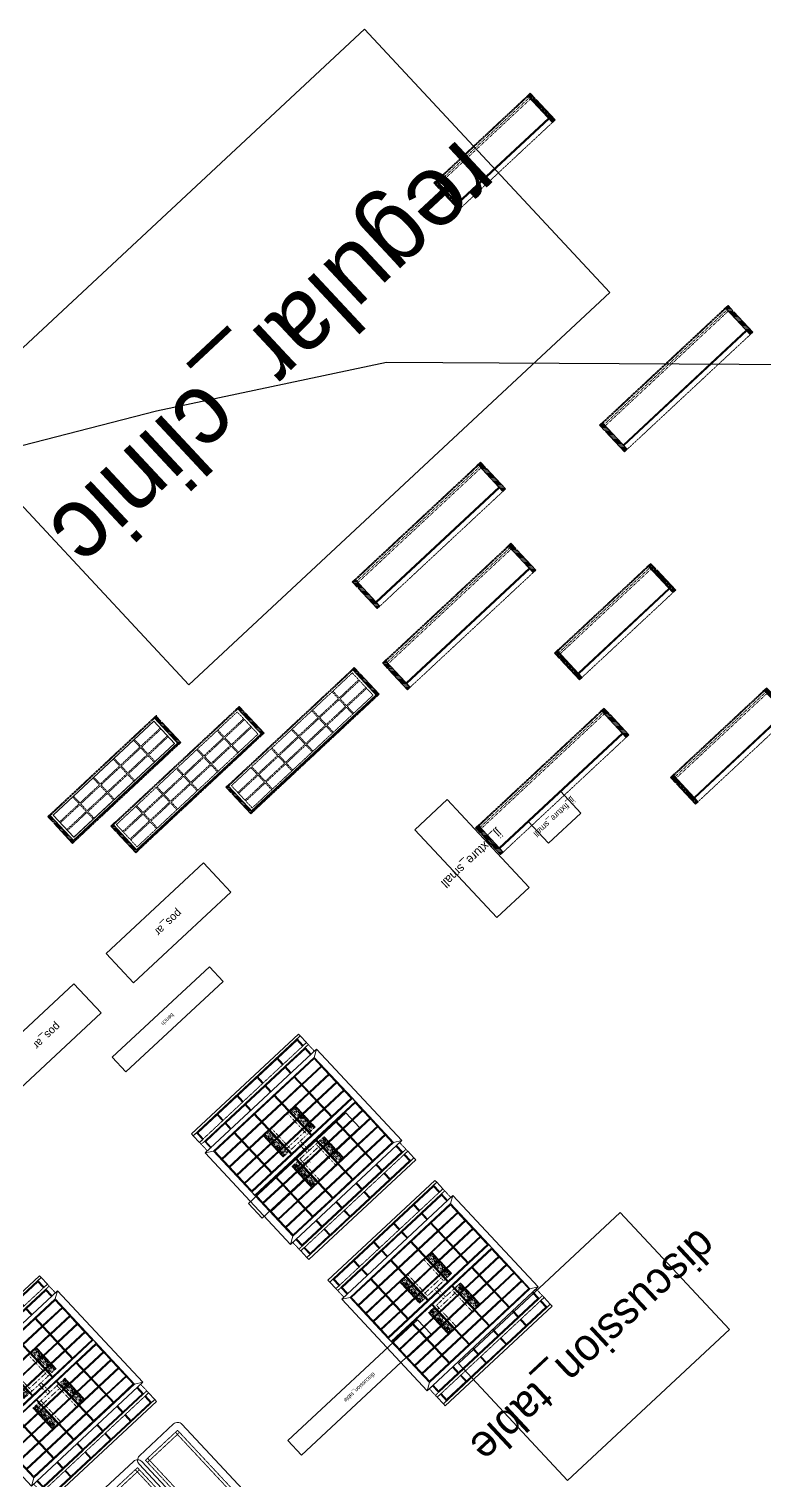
# Model space of a CAD drawing. Header units: metres. Extents: x -11185 to 5117, y -12440 to 5060.
# Drawn here: x -6034 to -1003, y -4867 to 5060 of the extents above; entities that cross this region are included whole.
import ezdxf
from ezdxf.enums import TextEntityAlignment as Align

# ---------------------------------------------------------------- set-up
doc = ezdxf.new("R2010")
doc.units = ezdxf.units.M
doc.linetypes.add('a_p6_plan_L18$0$HIDDEN', pattern=[0.375, 0.25, -0.125])
doc.linetypes.add('ACAD_ISO03W100', pattern=[30, 12, -18])
for name, color, linetype in [('FixtureLabels', 2, 'Continuous'), ('Fixtures', 3, 'Continuous'), ('FloorPlan', 1, 'Continuous')]:
    doc.layers.add(name, color=color, linetype=linetype)
for name, color, linetype, lineweight in [('I-LK DIM', 252, 'Continuous', 5), ('I-LK FF&E', 1, 'Continuous', 9), ('LN-ELEVATION-1', 81, 'Continuous', 13), ('LN-ELEVATION-2', 103, 'Continuous', 20), ('LN-ELEVATION-3', 125, 'a_p6_plan_L18$0$HIDDEN', 18), ('LN-ELEVATION-4', 145, 'Continuous', 13), ('LN-ELEVATION-5', 167, 'Continuous', 5), ('LN-HATCH', 251, 'Continuous', 0)]:
    doc.layers.add(name, color=color, linetype=linetype, lineweight=lineweight)
pattern_1 = [(45, (4208834.247, 1706614.74), (-4.4901280605, 4.4901280605), [])]
pattern_2 = [(45, (4209134.247, 1706614.74), (-4.4901280605, 4.4901280605), [])]
pattern_3 = [(45, (7858054.0837, 3504049.203), (-4.4901280605, 4.4901280605), [])]
pattern_4 = [(45, (7858558.917, 3503823.203), (-4.4901280605, 4.4901280605), [])]

# ---------------------------------------------------------------- blocks, each defined once
blk = doc.blocks.new('jj 900')
at = {"layer": 'LN-HATCH', "ltscale": 0.5}
h = blk.add_hatch(dxfattribs=at)
h.set_pattern_fill('ANSI31', color=256, scale=50)
h.set_pattern_definition([(45, (0, 0), (-4.419417, 4.419417), [])])
h.paths.add_polyline_path([(-911.8, 0), (-911.8, -190), (-905.8, -190), (-905.8, -200), (-911.8, -200), (-911.8, -244), (-886.8, -244), (-886.8, 0)])
h = blk.add_hatch(dxfattribs=at)
h.set_pattern_fill('ANSI31', color=256, scale=2)
h.set_pattern_definition(pattern_1)
h.paths.add_polyline_path([(-11.8, 0), (-11.8, -190), (-17.8, -190), (-17.8, -200), (-11.8, -200), (-11.8, -244), (-36.8, -244), (-36.8, 0)])
h = blk.add_hatch(dxfattribs=at)
h.set_pattern_fill('ANSI31', color=256, scale=2)
h.set_pattern_definition(pattern_2)
h.paths.add_polyline_path([(-36.8, -40), (-886.8, -40), (-886.8, -34), (-36.8, -34)])
h = blk.add_hatch(dxfattribs=at)
h.set_pattern_fill('ANSI31', color=256, scale=2)
h.set_pattern_definition(pattern_2)
h.paths.add_polyline_path([(-876.8, -244), (-876.8, -250), (-911.8, -250), (-911.8, -244)])
h = blk.add_hatch(dxfattribs=at)
h.set_pattern_fill('ANSI31', color=256, scale=2)
h.set_pattern_definition(pattern_1)
h.paths.add_polyline_path([(-46.8, -244), (-46.8, -250), (-11.8, -250), (-11.8, -244)])
at = {"layer": 'LN-ELEVATION-1', "ltscale": 0.5}
for points in [[(-911.8, 0), (-911.8, -190), (-905.8, -190), (-905.8, -200), (-911.8, -200), (-911.8, -244), (-886.8, -244), (-886.8, 0)], [(-11.8, 0), (-11.8, -190), (-17.8, -190), (-17.8, -200), (-11.8, -200), (-11.8, -244), (-36.8, -244), (-36.8, 0)], [(-36.8, -40), (-886.8, -40), (-886.8, -34), (-36.8, -34)], [(-876.8, -244), (-876.8, -250), (-911.8, -250), (-911.8, -244)], [(-46.8, -244), (-46.8, -250), (-11.8, -250), (-11.8, -244)]]:
    blk.add_lwpolyline(points, close=True, dxfattribs=at)
at = {"layer": 'LN-ELEVATION-3', "ltscale": 0.5}
for p, q in [((-886.8, 0), (-36.8, 0)), ((-876.8, -244), (-46.8, -244)), ((-46.8, -250), (-876.8, -250))]:
    blk.add_line(p, q, dxfattribs=at)
at = {"layer": 'LN-ELEVATION-4', "linetype": 'ACAD_ISO03W100', "ltscale": 0.05}
blk.add_lwpolyline([(-886.8, -220), (-36.8, -220), (-36.8, -232), (-886.8, -232)], close=True, dxfattribs=at)
blk = doc.blocks.new('JJ_FIXTURE_MEDIUM_1')
at = {"layer": 'I-LK FF&E'}
blk.add_blockref('JJ 900', (911.8, 250), dxfattribs=at)
blk = doc.blocks.new('jj 1200')
at = {"layer": 'LN-HATCH', "ltscale": 0.5}
h = blk.add_hatch(dxfattribs=at)
h.set_pattern_fill('ANSI31', color=256, scale=2)
h.set_pattern_definition([(45, (4097187.331, 1708800.267), (-4.4901280605, 4.4901280605), [])])
h.paths.add_polyline_path([(792.1, 220), (792.1, 30), (786.1, 30), (786.1, 20), (792.1, 20), (792.1, -24), (767.1, -24), (767.1, 220)])
h.paths.add_polyline_path([(-382.9, 180), (767.1, 180), (767.1, 186), (-382.9, 186)])
h.paths.add_polyline_path([(757.1, -24), (757.1, -30), (792.1, -30), (792.1, -24)])
h.paths.add_polyline_path([(-407.9, 220), (-407.9, 30), (-401.9, 30), (-401.9, 20), (-407.9, 20), (-407.9, -24), (-382.9, -24), (-382.9, 220)])
h.paths.add_polyline_path([(-372.9, -24), (-372.9, -30), (-407.9, -30), (-407.9, -24)])
at = {"layer": 'LN-ELEVATION-1', "ltscale": 0.5}
for points in [[(-407.9, 220), (-407.9, 30), (-401.9, 30), (-401.9, 20), (-407.9, 20), (-407.9, -24), (-382.9, -24), (-382.9, 220)], [(792.1, 220), (792.1, 30), (786.1, 30), (786.1, 20), (792.1, 20), (792.1, -24), (767.1, -24), (767.1, 220)], [(-382.9, 180), (767.1, 180), (767.1, 186), (-382.9, 186)], [(-372.9, -24), (-372.9, -30), (-407.9, -30), (-407.9, -24)], [(757.1, -24), (757.1, -30), (792.1, -30), (792.1, -24)]]:
    blk.add_lwpolyline(points, close=True, dxfattribs=at)
at = {"layer": 'LN-ELEVATION-3', "ltscale": 0.5}
for p, q in [((767.1, 220), (-382.9, 220)), ((757.1, -24), (-372.9, -24)), ((-372.9, -30), (757.1, -30))]:
    blk.add_line(p, q, dxfattribs=at)
at = {"layer": 'LN-ELEVATION-4', "linetype": 'ACAD_ISO03W100', "ltscale": 0.05}
blk.add_lwpolyline([(767.1, 0), (-382.9, 0), (-382.9, -12), (767.1, -12)], close=True, dxfattribs=at)
blk = doc.blocks.new('JJ_FIXTURE_LARGE_1')
at = {"layer": 'I-LK FF&E', "xscale": -1}
blk.add_blockref('JJ 1200', (792.1, 30), dxfattribs=at)
blk = doc.blocks.new('JJ_FIXTURE_LARGE_2')
at = {"layer": 'I-LK FF&E', "xscale": -1}
blk.add_blockref('JJ 1200', (792.1, 30), dxfattribs=at)
blk = doc.blocks.new('JJ_FIXTURE_LARGE_3')
at = {"layer": 'I-LK FF&E', "xscale": -1}
blk.add_blockref('JJ 1200', (792.1, 30), dxfattribs=at)
blk = doc.blocks.new('JJ_FIXTURE_MEDIUM_2')
at = {"layer": 'I-LK FF&E'}
blk.add_blockref('JJ 900', (911.8, 250), dxfattribs=at)
blk = doc.blocks.new('JJ_FIXTURE_LARGE_4')
at = {"layer": 'I-LK FF&E', "xscale": -1}
blk.add_blockref('JJ 1200', (792.1, 30), dxfattribs=at)
blk = doc.blocks.new('JJ_FIXTURE_MEDIUM_3')
at = {"layer": 'I-LK FF&E'}
blk.add_blockref('JJ 900', (911.8, 250), dxfattribs=at)
blk = doc.blocks.new('12mm vc plan')
at = {"layer": 'LN-HATCH', "ltscale": 0.5}
h = blk.add_hatch(dxfattribs=at)
h.set_pattern_fill('ANSI31', color=256, scale=2)
h.set_pattern_definition([(45, (3760859.753, 1795248.936), (-4.490128061, 4.490128061), [])])
h.paths.add_polyline_path([(-1200, 250), (-1200, 60), (-1194, 60), (-1194, 50), (-1200, 50), (-1200, 6), (-1182, 6), (-1182, 250)])
h = blk.add_hatch(dxfattribs=at)
h.set_pattern_fill('ANSI31', color=256, scale=2)
h.set_pattern_definition(pattern_3)
h.paths.add_polyline_path([(0, 250), (0, 60), (-6, 60), (-6, 50), (0, 50), (0, 6), (-18, 6), (-18, 250)])
h = blk.add_hatch(dxfattribs=at)
h.set_pattern_fill('ANSI31', color=256, scale=2)
h.set_pattern_definition([(45, (7858047.0837, 3504049.203), (-4.4901280605, 4.4901280605), [])])
h.paths.add_polyline_path([(-1165, 6), (-1165, 0), (-1200, 0), (-1200, 6)])
h = blk.add_hatch(dxfattribs=at)
h.set_pattern_fill('ANSI31', color=256, scale=2)
h.set_pattern_definition(pattern_3)
h.paths.add_polyline_path([(-28, 6), (-28, 0), (0, 0), (0, 6)])
at = {"layer": 'LN-ELEVATION-1', "ltscale": 0.5}
for points in [[(-1200, 250), (-1200, 60), (-1194, 60), (-1194, 50), (-1200, 50), (-1200, 6), (-1182, 6), (-1182, 250)], [(-18, 238), (-1182, 238), (-1182, 244), (-18, 244)], [(0, 250), (0, 60), (-6, 60), (-6, 50), (0, 50), (0, 6), (-18, 6), (-18, 250)], [(-1165, 6), (-1165, 0), (-1200, 0), (-1200, 6)], [(-35, 6), (-35, 0), (0, 0), (0, 6)]]:
    blk.add_lwpolyline(points, close=True, dxfattribs=at)
at = {"layer": 'LN-ELEVATION-3', "ltscale": 0.5}
for p, q in [((-1182, 250), (-18, 250)), ((-1165, 6), (-35, 6)), ((-35, 0), (-1165, 0))]:
    blk.add_line(p, q, dxfattribs=at)
for points in [[(-1165, 226), (-35, 226), (-35, 18), (-1165, 18)], [(-1165, 226), (-983.3, 226), (-983.3, 162), (-1165, 162)], [(-975.3, 226), (-793.7, 226), (-793.7, 162), (-975.3, 162)], [(-785.7, 226), (-604, 226), (-604, 162), (-785.7, 162)], [(-596, 226), (-414.3, 226), (-414.3, 162), (-596, 162)], [(-406.3, 226), (-224.7, 226), (-224.7, 162), (-406.3, 162)], [(-216.7, 226), (-35, 226), (-35, 162), (-216.7, 162)], [(-1165, 90), (-983.3, 90), (-983.3, 154), (-1165, 154)], [(-975.3, 154), (-793.7, 154), (-793.7, 90), (-975.3, 90)], [(-785.7, 154), (-604, 154), (-604, 90), (-785.7, 90)], [(-596, 154), (-414.3, 154), (-414.3, 90), (-596, 90)], [(-406.3, 154), (-224.7, 154), (-224.7, 90), (-406.3, 90)], [(-216.7, 154), (-35, 154), (-35, 90), (-216.7, 90)], [(-1165, 82), (-983.3, 82), (-983.3, 18), (-1165, 18)], [(-975.3, 82), (-793.7, 82), (-793.7, 18), (-975.3, 18)], [(-785.7, 82), (-604, 82), (-604, 18), (-785.7, 18)], [(-596, 82), (-414.3, 82), (-414.3, 18), (-596, 18)], [(-406.3, 82), (-224.7, 82), (-224.7, 18), (-406.3, 18)], [(-216.7, 82), (-35, 82), (-35, 18), (-216.7, 18)]]:
    blk.add_lwpolyline(points, close=True, dxfattribs=at)
blk = doc.blocks.new('VC_FIXTURE_LARGE_3')
at = {"layer": 'I-LK FF&E', "xscale": -1}
blk.add_blockref('12MM VC PLAN', (0, 0), dxfattribs=at)
blk = doc.blocks.new('VC_FIXTURE_LARGE_4')
at = {"layer": 'I-LK FF&E', "xscale": -1}
blk.add_blockref('12MM VC PLAN', (0, 0), dxfattribs=at)
blk = doc.blocks.new('1010mm vc plan')
at = {"layer": 'LN-HATCH', "ltscale": 0.5}
h = blk.add_hatch(dxfattribs=at)
h.set_pattern_fill('ANSI31', color=256, scale=2)
h.set_pattern_definition([(45, (3761554.586, 1795022.936), (-4.490128061, 4.490128061), [])])
h.paths.add_polyline_path([(-505.2, 24), (-505.2, -166), (-499.2, -166), (-499.2, -176), (-505.2, -176), (-505.2, -220), (-487.2, -220), (-487.2, 24)])
h = blk.add_hatch(dxfattribs=at)
h.set_pattern_fill('ANSI31', color=256, scale=2)
h.set_pattern_definition(pattern_4)
h.paths.add_polyline_path([(504.8, 24), (504.8, -166), (498.8, -166), (498.8, -176), (504.8, -176), (504.8, -220), (486.8, -220), (486.8, 24)])
h = blk.add_hatch(dxfattribs=at)
h.set_pattern_fill('ANSI31', color=256, scale=2)
h.set_pattern_definition([(45, (7858741.917, 3503823.203), (-4.4901280605, 4.4901280605), [])])
h.paths.add_polyline_path([(-470.2, -220), (-470.2, -226), (-505.2, -226), (-505.2, -220)])
h = blk.add_hatch(dxfattribs=at)
h.set_pattern_fill('ANSI31', color=256, scale=2)
h.set_pattern_definition(pattern_4)
h.paths.add_polyline_path([(476.8, -220), (476.8, -226), (511.8, -226), (511.8, -220)])
at = {"layer": 'LN-ELEVATION-1', "ltscale": 0.5}
for points in [[(-505.2, 24), (-505.2, -166), (-499.2, -166), (-499.2, -176), (-505.2, -176), (-505.2, -220), (-487.2, -220), (-487.2, 24)], [(486.8, 12), (-487.2, 12), (-487.2, 18), (486.8, 18)], [(504.8, 24), (504.8, -166), (498.8, -166), (498.8, -176), (504.8, -176), (504.8, -220), (486.8, -220), (486.8, 24)], [(-470.2, -220), (-470.2, -226), (-505.2, -226), (-505.2, -220)], [(469.8, -220), (469.8, -226), (504.8, -226), (504.8, -220)]]:
    blk.add_lwpolyline(points, close=True, dxfattribs=at)
at = {"layer": 'LN-ELEVATION-2', "ltscale": 0.5}
blk.add_lwpolyline([(470.2, 0), (-470.2, 0), (-470.2, -208), (470.2, -208)], close=True, dxfattribs=at)
at = {"layer": 'LN-ELEVATION-3', "ltscale": 0.5}
for p, q in [((-487.2, 24), (486.8, 24)), ((-470.2, -220), (469.8, -220)), ((469.8, -226), (-470.2, -226))]:
    blk.add_line(p, q, dxfattribs=at)
for points in [[(-470.2, 0), (-288.5, 0), (-288.5, -64), (-470.2, -64)], [(-280.5, 0), (-98.8, 0), (-98.8, -64), (-280.5, -64)], [(-90.8, 0), (90.8, 0), (90.8, -64), (-90.8, -64)], [(98.8, 0), (280.5, 0), (280.5, -64), (98.8, -64)], [(288.5, 0), (470.2, 0), (470.2, -64), (288.5, -64)], [(-470.2, -136), (-288.5, -136), (-288.5, -72), (-470.2, -72)], [(-280.5, -72), (-98.8, -72), (-98.8, -136), (-280.5, -136)], [(-90.8, -72), (90.8, -72), (90.8, -136), (-90.8, -136)], [(98.8, -72), (280.5, -72), (280.5, -136), (98.8, -136)], [(288.5, -72), (470.2, -72), (470.2, -136), (288.5, -136)], [(-470.2, -144), (-288.5, -144), (-288.5, -208), (-470.2, -208)], [(-280.5, -144), (-98.8, -144), (-98.8, -208), (-280.5, -208)], [(-90.8, -144), (90.8, -144), (90.8, -208), (-90.8, -208)], [(98.8, -144), (280.5, -144), (280.5, -208), (98.8, -208)], [(288.5, -144), (470.2, -144), (470.2, -208), (288.5, -208)]]:
    blk.add_lwpolyline(points, close=True, dxfattribs=at)
blk = doc.blocks.new('VC_FIXTURE_MEDIUM_3')
at = {"layer": 'I-LK FF&E', "xscale": -1}
blk.add_blockref('1010MM VC PLAN', (511.8, 226), dxfattribs=at)
blk = doc.blocks.new('euro mirror')
at = {"layer": 'LN-ELEVATION-4', "linetype": 'ACAD_ISO03W100', "ltscale": 0.1}
blk.add_lwpolyline([(0, 47.3), (0, -41.5), (-20, -41.5), (-20, 47.3)], close=True, dxfattribs=at)
at = {"layer": 'LN-ELEVATION-5', "linetype": 'ACAD_ISO03W100', "ltscale": 0.1}
for p, q in [((-159.9, 246.9), (-159.9, 47.3)), ((-159.7, 246.9), (-159.7, 47.3)), ((-159.4, 246.9), (-159.4, 47.3)), ((-159, 246.9), (-159, 47.3)), ((-158.5, 246.9), (-158.5, 47.3)), ((-157.9, 246.9), (-157.9, 47.3)), ((-157.1, 246.9), (-157.1, 47.3)), ((-156.1, 246.9), (-156.1, 47.3)), ((-154.1, 246.9), (-154.1, 47.3)), ((-151.1, 246.9), (-151.1, 47.3)), ((-146.1, 246.9), (-146.1, 47.3)), ((-141.1, 246.9), (-141.1, 47.3)), ((-135.1, 246.9), (-135.1, 47.3)), ((-128.1, 246.9), (-128.1, 47.3)), ((-120.1, 246.9), (-120.1, 47.3)), ((-111.1, 246.9), (-111.1, 47.3)), ((-102.1, 246.9), (-102.1, 47.3)), ((-85, 246.9), (-85, 47.3)), ((65, 246.9), (65, 47.3)), ((82.1, 246.9), (82.1, 47.3)), ((91.1, 246.9), (91.1, 47.3)), ((100.1, 246.9), (100.1, 47.3)), ((108.1, 246.9), (108.1, 47.3)), ((115.1, 246.9), (115.1, 47.3)), ((121.1, 246.9), (121.1, 47.3)), ((126.1, 246.9), (126.1, 47.3)), ((131.1, 246.9), (131.1, 47.3)), ((134.1, 246.9), (134.1, 47.3)), ((136.1, 246.9), (136.1, 47.3)), ((137.1, 246.9), (137.1, 47.3)), ((137.9, 246.9), (137.9, 47.3)), ((138.5, 246.9), (138.5, 47.3)), ((139, 246.9), (139, 47.3)), ((139.4, 246.9), (139.4, 47.3)), ((139.7, 246.9), (139.7, 47.3)), ((139.9, 246.9), (139.9, 47.3)), ((-159.9, -41.5), (-159.9, -241.1)), ((-159.7, -41.5), (-159.7, -241.1)), ((-159.4, -41.5), (-159.4, -241.1)), ((-159, -41.5), (-159, -241.1)), ((-158.5, -41.5), (-158.5, -241.1)), ((-157.9, -41.5), (-157.9, -241.1)), ((-157.1, -41.5), (-157.1, -241.1)), ((-156.1, -41.5), (-156.1, -241.1)), ((-154.1, -41.5), (-154.1, -241.1)), ((-151.1, -41.5), (-151.1, -241.1)), ((-146.1, -41.5), (-146.1, -241.1)), ((-141.1, -41.5), (-141.1, -241.1)), ((-135.1, -41.5), (-135.1, -241.1)), ((-128.1, -41.5), (-128.1, -241.1)), ((-120.1, -41.5), (-120.1, -241.1)), ((-111.1, -41.5), (-111.1, -241.1)), ((-102.1, -41.5), (-102.1, -241.1)), ((-85, -41.5), (-85, -241.1)), ((65, -41.5), (65, -241.1)), ((82.1, -41.5), (82.1, -241.1)), ((91.1, -41.5), (91.1, -241.1)), ((100.1, -41.5), (100.1, -241.1)), ((108.1, -41.5), (108.1, -241.1)), ((115.1, -41.5), (115.1, -241.1)), ((121.1, -41.5), (121.1, -241.1)), ((126.1, -41.5), (126.1, -241.1)), ((131.1, -41.5), (131.1, -241.1)), ((134.1, -41.5), (134.1, -241.1)), ((136.1, -41.5), (136.1, -241.1)), ((137.1, -41.5), (137.1, -241.1)), ((137.9, -41.5), (137.9, -241.1)), ((138.5, -41.5), (138.5, -241.1)), ((139, -41.5), (139, -241.1)), ((139.4, -41.5), (139.4, -241.1)), ((139.7, -41.5), (139.7, -241.1)), ((139.9, -41.5), (139.9, -241.1))]:
    blk.add_line(p, q, dxfattribs=at)
for points in [[(140, 73), (140, 246.9), (-160, 246.9), (-160, 73)], [(140, -67.1), (140, -241.1), (-160, -241.1), (-160, -67.1)]]:
    blk.add_lwpolyline(points, dxfattribs=at)
for points in [[(140, 73), (140, 47.3), (-160, 47.3), (-160, 73)], [(140, -41.5), (140, -67.1), (-160, -67.1), (-160, -41.5)]]:
    blk.add_lwpolyline(points, close=True, dxfattribs=at)
blk = doc.blocks.new('eurocenter 1040')
at = {"layer": 'LN-ELEVATION-1'}
for points in [[(-470, -327.4), (470, -327.4), (470, 467.6), (-470, 467.6)], [(-470, 85.1), (470, 85.1), (470, 467.6), (-470, 467.6)], [(-283.2, 85.1), (-277.2, 85.1), (-277.2, 467.6), (-283.2, 467.6)], [(-96.4, 85.1), (-90.4, 85.1), (-90.4, 467.6), (-96.4, 467.6)], [(90.4, 85.1), (96.4, 85.1), (96.4, 467.6), (90.4, 467.6)], [(277.2, 85.1), (283.2, 85.1), (283.2, 467.6), (277.2, 467.6)], [(-470, 386.6), (-283.2, 386.6), (-283.2, 392.6), (-470, 392.6)], [(-470, 311.2), (-283.2, 311.2), (-283.2, 317.2), (-470, 317.2)], [(-277.2, 386.6), (-96.4, 386.6), (-96.4, 392.6), (-277.2, 392.6)], [(-277.2, 311.2), (-96.4, 311.2), (-96.4, 317.2), (-277.2, 317.2)], [(-90.4, 386.6), (90.4, 386.6), (90.4, 392.6), (-90.4, 392.6)], [(-90.4, 311.2), (90.4, 311.2), (90.4, 317.2), (-90.4, 317.2)], [(96.4, 386.6), (277.2, 386.6), (277.2, 392.6), (96.4, 392.6)], [(96.4, 311.2), (277.2, 311.2), (277.2, 317.2), (96.4, 317.2)], [(283.2, 386.6), (470, 386.6), (470, 392.6), (283.2, 392.6)], [(283.2, 311.2), (470, 311.2), (470, 317.2), (283.2, 317.2)], [(-470, 235.8), (-283.2, 235.8), (-283.2, 241.8), (-470, 241.8)], [(-277.2, 235.8), (-96.4, 235.8), (-96.4, 241.8), (-277.2, 241.8)], [(-90.4, 235.8), (90.4, 235.8), (90.4, 241.8), (-90.4, 241.8)], [(96.4, 235.8), (277.2, 235.8), (277.2, 241.8), (96.4, 241.8)], [(283.2, 235.8), (470, 235.8), (470, 241.8), (283.2, 241.8)], [(-470, 160.4), (-283.2, 160.4), (-283.2, 166.4), (-470, 166.4)], [(-277.2, 160.4), (-96.4, 160.4), (-96.4, 166.4), (-277.2, 166.4)], [(-90.4, 160.4), (90.4, 160.4), (90.4, 166.4), (-90.4, 166.4)], [(96.4, 160.4), (277.2, 160.4), (277.2, 166.4), (96.4, 166.4)], [(283.2, 160.4), (470, 160.4), (470, 166.4), (283.2, 166.4)], [(-470, 85.1), (470, 85.1), (470, 55.1), (-470, 55.1)], [(-470, 55.1), (470, 55.1), (470, -327.4), (-470, -327.4)], [(-283.2, 55.1), (-277.2, 55.1), (-277.2, -327.4), (-283.2, -327.4)], [(-96.4, 55.1), (-90.4, 55.1), (-90.4, -327.4), (-96.4, -327.4)], [(90.4, 55.1), (96.4, 55.1), (96.4, -327.4), (90.4, -327.4)], [(277.2, 55.1), (283.2, 55.1), (283.2, -327.4), (277.2, -327.4)], [(-470, -20.3), (-283.2, -20.3), (-283.2, -26.3), (-470, -26.3)], [(-470, -95.7), (-283.2, -95.7), (-283.2, -101.7), (-470, -101.7)], [(-277.2, -20.3), (-96.4, -20.3), (-96.4, -26.3), (-277.2, -26.3)], [(-277.2, -95.7), (-96.4, -95.7), (-96.4, -101.7), (-277.2, -101.7)], [(-90.4, -20.3), (90.4, -20.3), (90.4, -26.3), (-90.4, -26.3)], [(-90.4, -95.7), (90.4, -95.7), (90.4, -101.7), (-90.4, -101.7)], [(96.4, -20.3), (277.2, -20.3), (277.2, -26.3), (96.4, -26.3)], [(96.4, -95.7), (277.2, -95.7), (277.2, -101.7), (96.4, -101.7)], [(283.2, -20.3), (470, -20.3), (470, -26.3), (283.2, -26.3)], [(283.2, -95.7), (470, -95.7), (470, -101.7), (283.2, -101.7)], [(-470, -171.1), (-283.2, -171.1), (-283.2, -177.1), (-470, -177.1)], [(-277.2, -171.1), (-96.4, -171.1), (-96.4, -177.1), (-277.2, -177.1)], [(-90.4, -171.1), (90.4, -171.1), (90.4, -177.1), (-90.4, -177.1)], [(96.4, -171.1), (277.2, -171.1), (277.2, -177.1), (96.4, -177.1)], [(283.2, -171.1), (470, -171.1), (470, -177.1), (283.2, -177.1)], [(-470, -246.4), (-283.2, -246.4), (-283.2, -252.4), (-470, -252.4)], [(-277.2, -246.4), (-96.4, -246.4), (-96.4, -252.4), (-277.2, -252.4)], [(-90.4, -246.4), (90.4, -246.4), (90.4, -252.4), (-90.4, -252.4)], [(96.4, -246.4), (277.2, -246.4), (277.2, -252.4), (96.4, -252.4)], [(283.2, -246.4), (470, -246.4), (470, -252.4), (283.2, -252.4)]]:
    blk.add_lwpolyline(points, close=True, dxfattribs=at)
for points in [[(-283.2, 461.6), (-464, 461.6), (-464, 317.2)], [(-96.4, 461.6), (-277.2, 461.6)], [(90.4, 461.6), (-90.4, 461.6)], [(277.2, 461.6), (96.4, 461.6)], [(464, 317.2), (464, 461.6), (283.2, 461.6)], [(-464, 311.2), (-464, 241.8)], [(464, 241.8), (464, 311.2)], [(-464, 235.8), (-464, 166.4)], [(464, 166.4), (464, 235.8)], [(-464, 160.4), (-464, 91.1), (-283.2, 91.1)], [(283.2, 91.1), (464, 91.1), (464, 160.4)], [(-464, -20.3), (-464, 49.1), (-283.2, 49.1)], [(-277.2, 91.1), (-96.4, 91.1)], [(-277.2, 49.1), (-96.4, 49.1)], [(-90.4, 91.1), (90.4, 91.1)], [(-90.4, 49.1), (90.4, 49.1)], [(96.4, 91.1), (277.2, 91.1)], [(96.4, 49.1), (277.2, 49.1)], [(283.2, 49.1), (464, 49.1), (464, -20.3)], [(-464, -95.7), (-464, -26.3)], [(464, -26.3), (464, -95.7)], [(-464, -171.1), (-464, -101.7)], [(-283.2, -321.4), (-464, -321.4), (-464, -177.1)], [(464, -177.1), (464, -321.4), (283.2, -321.4)], [(464, -101.7), (464, -171.1)], [(-96.4, -321.4), (-277.2, -321.4)], [(90.4, -321.4), (-90.4, -321.4)], [(277.2, -321.4), (96.4, -321.4)]]:
    blk.add_lwpolyline(points, dxfattribs=at)
at = {"layer": 'LN-ELEVATION-2'}
blk.add_lwpolyline([(-520, -357.4), (520, -357.4), (520, 497.6), (-520, 497.6)], close=True, dxfattribs=at)
for points in [[(-470, 467.6), (-520, 497.6)], [(470, 467.6), (520, 497.6)], [(-470, -327.4), (-520, -357.4)], [(470, -327.4), (520, -357.4)]]:
    blk.add_lwpolyline(points, dxfattribs=at)
at = {"layer": 'LN-ELEVATION-3'}
for points in [[(-500, 559.6), (500, 559.6), (500, 577.6), (-500, 577.6)], [(-500, 497.6), (-470, 497.6), (-470, 559.6), (-500, 559.6)], [(470, 497.6), (500, 497.6), (500, 559.6), (470, 559.6)], [(-500, -357.4), (-470, -357.4), (-470, -419.4), (-500, -419.4)], [(470, -357.4), (500, -357.4), (500, -419.4), (470, -419.4)], [(-500, -419.4), (500, -419.4), (500, -437.4), (-500, -437.4)]]:
    blk.add_lwpolyline(points, close=True, dxfattribs=at)
at = {"layer": 'LN-ELEVATION-4'}
for points in [[(-500, 639.6), (500, 639.6), (500, 657.6), (-500, 657.6)], [(-500, 577.6), (-470, 577.6), (-470, 639.6), (-500, 639.6)], [(470, 577.6), (500, 577.6), (500, 639.6), (470, 639.6)], [(-470, 497.6), (-464, 497.6), (-464, 559.6), (-470, 559.6)], [(-464, 553.6), (-283.2, 553.6), (-283.2, 559.6), (-464, 559.6)], [(-283.2, 497.6), (-277.2, 497.6), (-277.2, 559.6), (-283.2, 559.6)], [(-277.2, 553.6), (-96.4, 553.6), (-96.4, 559.6), (-277.2, 559.6)], [(-96.4, 497.6), (-90.4, 497.6), (-90.4, 559.6), (-96.4, 559.6)], [(-90.4, 553.6), (90.4, 553.6), (90.4, 559.6), (-90.4, 559.6)], [(90.4, 497.6), (96.4, 497.6), (96.4, 559.6), (90.4, 559.6)], [(96.4, 553.6), (277.2, 553.6), (277.2, 559.6), (96.4, 559.6)], [(277.2, 497.6), (283.2, 497.6), (283.2, 559.6), (277.2, 559.6)], [(283.2, 553.6), (464, 553.6), (464, 559.6), (283.2, 559.6)], [(464, 497.6), (470, 497.6), (470, 559.6), (464, 559.6)], [(-470, -357.4), (-464, -357.4), (-464, -419.4), (-470, -419.4)], [(-283.2, -357.4), (-277.2, -357.4), (-277.2, -419.4), (-283.2, -419.4)], [(-96.4, -357.4), (-90.4, -357.4), (-90.4, -419.4), (-96.4, -419.4)], [(90.4, -357.4), (96.4, -357.4), (96.4, -419.4), (90.4, -419.4)], [(277.2, -357.4), (283.2, -357.4), (283.2, -419.4), (277.2, -419.4)], [(464, -357.4), (470, -357.4), (470, -419.4), (464, -419.4)], [(-500, -437.4), (-470, -437.4), (-470, -499.4), (-500, -499.4)], [(-464, -413.4), (-283.2, -413.4), (-283.2, -419.4), (-464, -419.4)], [(-277.2, -413.4), (-96.4, -413.4), (-96.4, -419.4), (-277.2, -419.4)], [(-90.4, -413.4), (90.4, -413.4), (90.4, -419.4), (-90.4, -419.4)], [(96.4, -413.4), (277.2, -413.4), (277.2, -419.4), (96.4, -419.4)], [(283.2, -413.4), (464, -413.4), (464, -419.4), (283.2, -419.4)], [(470, -437.4), (500, -437.4), (500, -499.4), (470, -499.4)], [(-500, -499.4), (500, -499.4), (500, -517.4), (-500, -517.4)]]:
    blk.add_lwpolyline(points, close=True, dxfattribs=at)
at = {"layer": 'LN-ELEVATION-5'}
for points in [[(-470, 577.6), (-464, 577.6), (-464, 639.6), (-470, 639.6)], [(-464, 633.6), (-283.2, 633.6), (-283.2, 639.6), (-464, 639.6)], [(-283.2, 577.6), (-277.2, 577.6), (-277.2, 639.6), (-283.2, 639.6)], [(-277.2, 633.6), (-96.4, 633.6), (-96.4, 639.6), (-277.2, 639.6)], [(-96.4, 577.6), (-90.4, 577.6), (-90.4, 639.6), (-96.4, 639.6)], [(-90.4, 633.6), (90.4, 633.6), (90.4, 639.6), (-90.4, 639.6)], [(90.4, 577.6), (96.4, 577.6), (96.4, 639.6), (90.4, 639.6)], [(96.4, 633.6), (277.2, 633.6), (277.2, 639.6), (96.4, 639.6)], [(277.2, 577.6), (283.2, 577.6), (283.2, 639.6), (277.2, 639.6)], [(283.2, 633.6), (464, 633.6), (464, 639.6), (283.2, 639.6)], [(464, 577.6), (470, 577.6), (470, 639.6), (464, 639.6)], [(-470, -437.4), (-464, -437.4), (-464, -499.4), (-470, -499.4)], [(-464, -493.4), (-283.2, -493.4), (-283.2, -499.4), (-464, -499.4)], [(-283.2, -437.4), (-277.2, -437.4), (-277.2, -499.4), (-283.2, -499.4)], [(-277.2, -493.4), (-96.4, -493.4), (-96.4, -499.4), (-277.2, -499.4)], [(-96.4, -437.4), (-90.4, -437.4), (-90.4, -499.4), (-96.4, -499.4)], [(-90.4, -493.4), (90.4, -493.4), (90.4, -499.4), (-90.4, -499.4)], [(90.4, -437.4), (96.4, -437.4), (96.4, -499.4), (90.4, -499.4)], [(96.4, -493.4), (277.2, -493.4), (277.2, -499.4), (96.4, -499.4)], [(277.2, -437.4), (283.2, -437.4), (283.2, -499.4), (277.2, -499.4)], [(283.2, -493.4), (464, -493.4), (464, -499.4), (283.2, -499.4)], [(464, -437.4), (470, -437.4), (470, -499.4), (464, -499.4)]]:
    blk.add_lwpolyline(points, close=True, dxfattribs=at)
at = {"layer": 'I-LK DIM'}
blk.add_blockref('EURO MIRROR', (10, 67.1), dxfattribs=at)
blk = doc.blocks.new('EURO_CENTRE_1')
at = {"layer": 'I-LK FF&E'}
blk.add_blockref('EUROCENTER 1040', (520, 517.4), dxfattribs=at)
blk = doc.blocks.new('EURO_CENTRE_2')
at = {"layer": 'I-LK FF&E'}
blk.add_blockref('EUROCENTER 1040', (520, 517.4), dxfattribs=at)
blk = doc.blocks.new('EURO_CENTRE_3')
at = {"layer": 'I-LK FF&E'}
blk.add_blockref('EUROCENTER 1040', (520, 517.4), dxfattribs=at)
blk = doc.blocks.new('nesting tables')
at = {"layer": 'LN-ELEVATION-1'}
blk.add_lwpolyline([(315, 487.5), (635, 487.5, -0.414214), (675, 447.5), (675, -447.5, -0.414214), (635, -487.5), (-635, -487.5, -0.414214), (-675, -447.5), (-675, 447.5, -0.414214), (-635, 487.5), (-315, 487.5, -0.414214), (-275, 447.5), (-275, -47.5, 0.414214), (-235, -87.5), (235, -87.5, 0.414214), (275, -47.5), (275, 447.5, -0.414214)], format="xyb", close=True, dxfattribs=at)
at = {"layer": 'LN-ELEVATION-2', "color": 0, "linetype": 'ByBlock', "lineweight": -2}
blk.add_lwpolyline([(-300, 447.5), (-300, -72.5, 0.414214), (-260, -112.5), (260, -112.5, 0.414214), (300, -72.5), (300, 447.5, 0.414214), (260, 487.5), (-260, 487.5, 0.414214)], format="xyb", close=True, dxfattribs=at)
at = {"layer": 'LN-ELEVATION-3'}
for points in [[(325, 437.5), (625, 437.5), (625, -437.5), (-625, -437.5), (-625, 437.5), (-325, 437.5), (-325, -137.5), (325, -137.5)], [(-605, 417.5), (-605, 437.5), (-625, 437.5), (-625, 417.5)], [(345, 417.5), (605, 417.5), (605, -417.5), (-605, -417.5), (-605, 417.5), (-345, 417.5), (-345, -157.5), (345, -157.5)], [(-325, 437.5), (-325, 417.5), (-345, 417.5), (-345, 437.5)], [(-250, 437.5), (-250, -62.5), (250, -62.5), (250, 437.5)], [(-230, 417.5), (-230, 437.5), (-250, 437.5), (-250, 417.5)], [(-230, 417.5), (-230, -42.5), (230, -42.5), (230, 417.5)], [(230, 417.5), (230, 437.5), (250, 437.5), (250, 417.5)], [(345, 417.5), (345, 437.5), (325, 437.5), (325, 417.5)], [(605, 417.5), (605, 437.5), (625, 437.5), (625, 417.5)], [(-230, -42.5), (-230, -62.5), (-250, -62.5), (-250, -42.5)], [(230, -42.5), (230, -62.5), (250, -62.5), (250, -42.5)], [(-325, -137.5), (-325, -157.5), (-345, -157.5), (-345, -137.5)], [(325, -137.5), (325, -157.5), (345, -157.5), (345, -137.5)], [(-605, -417.5), (-605, -437.5), (-625, -437.5), (-625, -417.5)], [(605, -417.5), (605, -437.5), (625, -437.5), (625, -417.5)]]:
    blk.add_lwpolyline(points, close=True, dxfattribs=at)
blk = doc.blocks.new('SOFA_1')
at = {"layer": 'I-LK FF&E', "rotation": 180}
blk.add_blockref('NESTING TABLES', (675, 487.5), dxfattribs=at)

msp = doc.modelspace()

# ---------------------------------------------------------------- linework, layer by layer
at = {"layer": 'Fixtures'}
for points in [[(-3741.6, 5059.6), (-6620, 2375.4), (-4941.3, 575.3), (-2062.9, 3259.4)], [(-2401.5, -150.8), (-2622.9, -357.2), (-2483, -507.3), (-2261.6, -300.8)], [(-3175.4, -208.7), (-3396.8, -415.2), (-2837.2, -1015.2), (-2615.8, -808.7)], [(-4842, -641), (-5506.3, -1260.4), (-5319.7, -1460.4), (-4655.5, -841)], [(-4801.1, -1350.7), (-5465.4, -1970.2), (-5372.1, -2070.2), (-4707.8, -1450.8)], [(-5727.7, -1466.9), (-6281.2, -1983.1), (-6094.7, -2183.1), (-5541.2, -1666.9)], [(-3868.5, -2350.8), (-4532.7, -2970.3), (-4439.5, -3070.3), (-3775.2, -2450.9)], [(-1991.9, -3031.5), (-3098.9, -4063.9), (-2352.9, -4864), (-1245.8, -3831.6)], [(-3378.7, -3763.9), (-4264.4, -4589.8), (-4171.1, -4689.8), (-3285.5, -3863.9)]]:
    msp.add_lwpolyline(points, close=True, dxfattribs=at)
at = {"layer": 'FloorPlan'}
msp.add_lwpolyline([(-8449.3, 1604.5), (-5163.5, 2449.5), (-3590.6, 2781.6), (-2820.9, 2777.2), (-358, 2762.9), (-358, 2762.9), (-401.9, -4840.4), (-1195, -10328.5), (-1195, -10328.5), (-8550.6, -10345.3), (-8833.8, -10343.7), (-8833.8, -10343.7), (-8815, -7093.3), (-8449.3, 1604.5)], close=True, dxfattribs=at)

# ---------------------------------------------------------------- block references
at = {"rotation": -137}
for name, p in [('JJ_FIXTURE_MEDIUM_1', (-2608, 4620.9)), ('JJ_FIXTURE_LARGE_3', (-1255.7, 3170.7)), ('JJ_FIXTURE_LARGE_1', (-2946.7, 2098.7)), ('JJ_FIXTURE_LARGE_2', (-2739.8, 1543.8)), ('JJ_FIXTURE_MEDIUM_2', (-1784, 1406.7)), ('VC_FIXTURE_LARGE_3', (-3810.7, 694.6)), ('JJ_FIXTURE_MEDIUM_3', (-991.3, 556.6)), ('VC_FIXTURE_LARGE_4', (-4597.4, 428.5)), ('JJ_FIXTURE_LARGE_4', (-2103.2, 417.2)), ('VC_FIXTURE_MEDIUM_3', (-5162.7, 368.8)), ('EURO_CENTRE_1', (-4177.5, -1797.6)), ('EURO_CENTRE_3', (-3244.9, -2797.7)), ('EURO_CENTRE_2', (-5948.8, -3449.4)), ('SOFA_1', (-5016.2, -4449.5))]:
    msp.add_blockref(name, p, dxfattribs=at)

# ---------------------------------------------------------------- texts
at = {"layer": 'FixtureLabels'}
for s, height, p in [('regular_clinic', 492.286, (-4341.4, 2817.4)), ('jj_fixture_small', 41.024, (-2442.2, -329)), ('jj_fixture_small', 60.55, (-3006.3, -611.9)), ('pos_ar', 54.7, (-5080.9, -1050.7)), ('bench', 27.35, (-5086.6, -1710.5)), ('pos_ar', 54.7, (-5911.2, -1825)), ('bench', 27.35, (-4154, -2710.6)), ('discussion_table', 218.794, (-2172.4, -3947.8)), ('discussion_table', 27.349, (-3774.9, -4226.8))]:
    msp.add_text(s, height=height, rotation=-137, dxfattribs=at).set_placement(p, align=Align.MIDDLE_CENTER)

doc.saveas('drawing.dxf')
